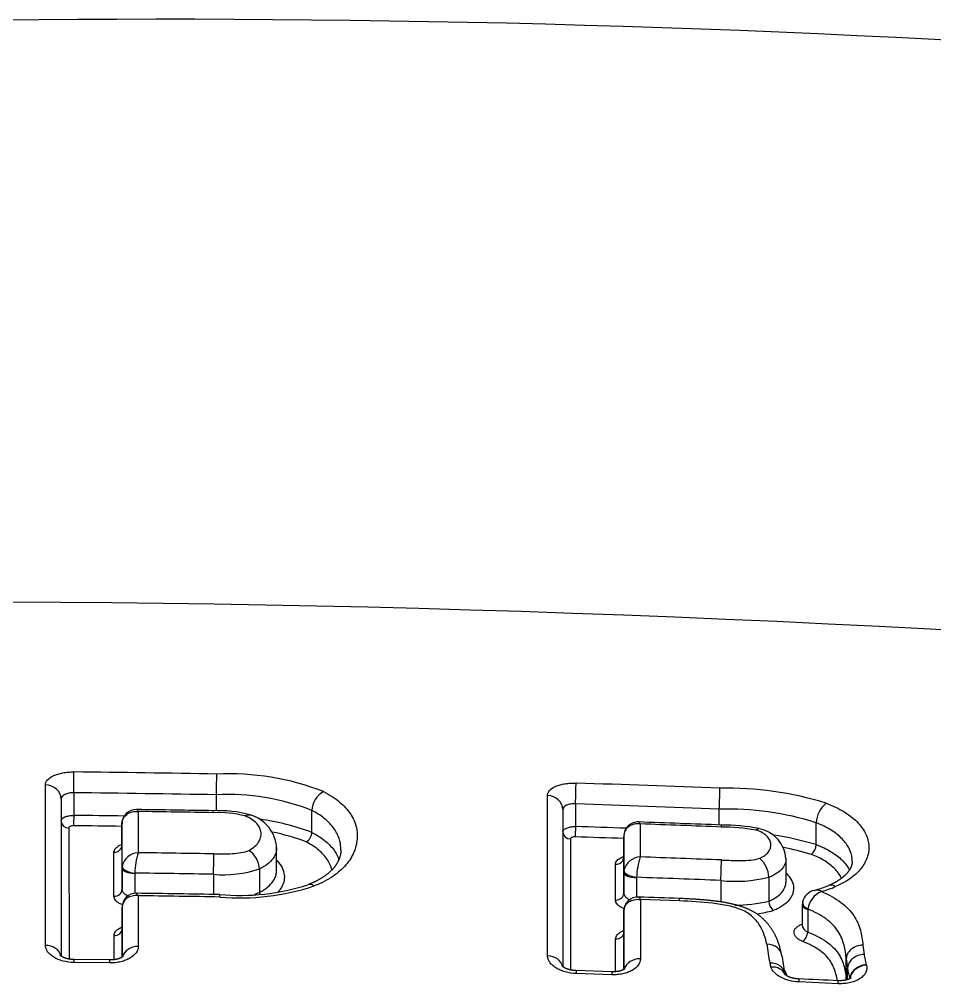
# Model space of a CAD drawing. Header units: millimetres. Extents: x 169 to 4368, y -1049 to 1924.
# Drawn here: x 459.194 to 459.77, y 1187.353 to 1187.96 of the extents above; entities that cross this region are included whole.
import ezdxf

# ---------------------------------------------------------------- set-up
doc = ezdxf.new("R2010")
doc.units = ezdxf.units.MM

msp = doc.modelspace()

# ---------------------------------------------------------------- linework, layer by layer
for p, q in [((459.21026, 1187.37667), (459.21016, 1187.47764)), ((459.22804, 1187.47276), (459.22804, 1187.45852)), ((459.22004, 1187.46881), (459.22015, 1187.36984)), ((459.31791, 1187.4614), (459.31791, 1187.47147)), ((459.52648, 1187.37012), (459.52638, 1187.47104)), ((459.26859, 1187.46094), (459.26862, 1187.43501)), ((459.37804, 1187.46165), (459.37804, 1187.46166)), ((459.37804, 1187.44776), (459.37804, 1187.46165)), ((459.53603, 1187.46221), (459.53613, 1187.3632)), ((459.54402, 1187.46575), (459.54402, 1187.45151)), ((459.63455, 1187.45247), (459.63455, 1187.46245)), ((459.22498, 1187.45062), (459.22507, 1187.36804)), ((459.25846, 1187.42537), (459.25843, 1187.45314)), ((459.25843, 1187.45314), (459.25843, 1187.45305)), ((459.25843, 1187.45305), (459.25843, 1187.43972)), ((459.58485, 1187.4531), (459.58487, 1187.43233)), ((459.69559, 1187.45389), (459.69559, 1187.4539)), ((459.69559, 1187.44011), (459.69559, 1187.45389)), ((459.37804, 1187.44775), (459.37804, 1187.44776)), ((459.54084, 1187.44368), (459.54093, 1187.36122)), ((459.57445, 1187.4453), (459.57445, 1187.44525)), ((459.57447, 1187.42267), (459.57445, 1187.4453)), ((459.57445, 1187.44525), (459.57445, 1187.4322)), ((459.25843, 1187.43972), (459.25846, 1187.41191)), ((459.35582, 1187.42411), (459.35582, 1187.43805)), ((459.69559, 1187.44011), (459.69559, 1187.4401)), ((459.25339, 1187.4076), (459.25336, 1187.43534)), ((459.57445, 1187.4322), (459.57447, 1187.40954)), ((459.67662, 1187.41688), (459.67662, 1187.43116)), ((459.25846, 1187.41191), (459.25846, 1187.42537)), ((459.34503, 1187.42479), (459.34503, 1187.42477)), ((459.34503, 1187.42477), (459.34503, 1187.41)), ((459.56928, 1187.40522), (459.56926, 1187.42782)), ((459.26648, 1187.42219), (459.26647, 1187.42199)), ((459.26647, 1187.42199), (459.26647, 1187.40943)), ((459.31607, 1187.42142), (459.31607, 1187.40873)), ((459.57447, 1187.40954), (459.57447, 1187.42267)), ((459.58249, 1187.41952), (459.58248, 1187.41929)), ((459.58248, 1187.41929), (459.58248, 1187.40706)), ((459.66573, 1187.41957), (459.66573, 1187.41957)), ((459.66573, 1187.41957), (459.66573, 1187.40458)), ((459.63555, 1187.41754), (459.63555, 1187.40404)), ((459.26864, 1187.40792), (459.26868, 1187.37597)), ((459.34503, 1187.40999), (459.34503, 1187.41)), ((459.58489, 1187.40556), (459.58493, 1187.36816)), ((459.60954, 1187.40466), (459.58489, 1187.40556)), ((459.25849, 1187.40053), (459.25849, 1187.40034)), ((459.25852, 1187.36924), (459.25849, 1187.40053)), ((459.25849, 1187.40034), (459.25849, 1187.38704)), ((459.66573, 1187.40457), (459.66573, 1187.40458)), ((459.68689, 1187.40208), (459.68689, 1187.38916)), ((459.69038, 1187.39961), (459.69035, 1187.39929)), ((459.57454, 1187.36152), (459.5745, 1187.39813)), ((459.5745, 1187.39813), (459.5745, 1187.39799)), ((459.5745, 1187.39799), (459.5745, 1187.38496)), ((459.69035, 1187.39929), (459.69035, 1187.38504)), ((459.25343, 1187.36763), (459.25342, 1187.38281)), ((459.25849, 1187.38704), (459.25851, 1187.36923)), ((459.5745, 1187.38496), (459.57452, 1187.36151)), ((459.56933, 1187.3601), (459.56931, 1187.38071)), ((459.25066, 1187.36747), (459.22827, 1187.36774)), ((459.25067, 1187.36561), (459.22829, 1187.36588)), ((459.71457, 1187.35488), (459.71457, 1187.3681)), ((459.72717, 1187.36446), (459.72723, 1187.36426)), ((459.56689, 1187.36003), (459.54447, 1187.36079)), ((459.56692, 1187.35816), (459.5445, 1187.35892)), ((459.71543, 1187.35513), (459.71543, 1187.36226)), ((459.70952, 1187.35255), (459.68482, 1187.35363))]:
    msp.add_line(p, q)
for centre, radius, start, end in [((459.28387, 1178.72694), 9.23285, 71.919951, 91.398326), ((459.13245, 1175.8684), 11.72448, 80.27926, 90.361369), ((459.06283, 1172.8687), 14.61809, 88.999437, 89.351969), ((459.32562, 1187.32072), 0.16402, 68.61959, 92.6289), ((459.07472, 1173.30703), 14.17959, 87.735516, 88.10185), ((459.06284, 1172.87971), 14.59399, 88.998563, 89.35141), ((459.39226, 1187.46097), 0.01423, 118.7381, 177.22071), ((459.63979, 1187.26628), 0.20933, 72.74036, 91.31422), ((459.32514, 1187.32659), 0.14506, 68.61405, 92.86031), ((459.26739, 1187.45324), 0.00895, 88.58562, 180.26009), ((459.06855, 1173.09978), 14.36379, 89.013289, 89.205933), ((459.06293, 1172.74118), 14.7212, 89.015302, 89.199527), ((459.31937, 1187.38844), 0.07308, 74.31565, 92.72091), ((459.31908, 1187.3925), 0.06778, 75.60359, 92.67712), ((459.07477, 1173.31977), 14.15376, 87.733367, 88.100084), ((459.63937, 1187.27492), 0.1876, 72.56185, 91.47304), ((459.71228, 1187.4531), 0.0167, 128.43175, 177.23783), ((459.06282, 1172.84383), 14.61562, 89.227445, 89.3523), ((459.33296, 1187.43675), 0.02289, 3.26234, 74.24422), ((459.32514, 1187.30759), 0.14981, 69.32256, 82.26179), ((459.58342, 1187.44541), 0.00897, 87.2912, 180.23438), ((459.10392, 1173.94469), 13.5182, 87.744601, 87.965443), ((459.0628, 1172.84737), 14.60555, 89.232546, 89.352016), ((459.32489, 1187.31048), 0.14039, 69.36887, 78.48097), ((459.07463, 1173.27901), 14.18028, 87.973849, 88.103078), ((459.07547, 1173.18596), 14.27624, 87.749982, 87.955246), ((459.63728, 1187.34115), 0.11128, 78.40349, 90.705), ((459.63638, 1187.33488), 0.1163, 79.50526, 90.20788), ((459.65603, 1187.42985), 0.02062, 3.65234, 79.87114), ((459.37085, 1187.44816), 0.00721, 299.1727, 356.74216), ((459.07454, 1173.28185), 14.1709, 87.978368, 88.102193), ((459.6393, 1187.25041), 0.19787, 73.47104, 81.50002), ((459.33034, 1187.4241), 0.01471, 2.6959, 57.2261), ((459.63915, 1187.25529), 0.18646, 73.39225, 78.9447), ((459.68712, 1187.44059), 0.00849, 308.88653, 356.73389), ((459.26919, 1187.42414), 0.01088, 92.99736, 168.40876), ((459.31288, 1187.42104), 0.04642, 162.48317, 178.58135), ((459.06289, 1172.64509), 14.79135, 89.018485, 89.203055), ((459.58523, 1187.4214), 0.01094, 91.89538, 167.40792), ((459.63139, 1187.41709), 0.04896, 161.8638, 177.15032), ((459.07483, 1173.08181), 14.35958, 87.760417, 87.964487), ((459.64993, 1187.41929), 0.01581, 1.04094, 50.77297), ((459.26608, 1187.42537), 0.00761, 172.74506, 179.9921), ((459.32246, 1187.49268), 0.07155, 264.88226, 288.39278), ((459.58214, 1187.42267), 0.00766, 171.63951, 179.98964), ((459.06289, 1172.64876), 14.77483, 89.018124, 89.210472), ((459.07487, 1173.08855), 14.33996, 87.75922, 87.971344), ((459.64506, 1187.50147), 0.08447, 263.5311, 284.16148), ((459.3326, 1187.54846), 0.14036, 264.86972, 287.81855), ((459.33281, 1187.556), 0.14943, 265.10879, 288.22111), ((459.67655, 1187.48039), 0.07136, 284.54213, 292.19971), ((459.67736, 1187.4877), 0.08009, 285.67934, 292.39559), ((459.26734, 1187.40063), 0.00885, 88.56482, 180.26189), ((459.07299, 1173.25252), 14.15829, 89.00016, 89.212595), ((459.06291, 1172.60575), 14.8036, 89.004648, 89.203698), ((459.32247, 1187.47353), 0.06743, 286.79137, 289.55069), ((459.35246, 1187.4104), 0.00744, 183.19689, 191.21164), ((459.58338, 1187.39823), 0.00888, 87.32271, 180.43164), ((459.16563, 1175.50612), 11.90833, 87.863894, 87.987647), ((459.69652, 1187.40185), 0.00968, 102.18368, 167.74163), ((459.7041, 1187.39772), 0.01385, 111.59221, 172.16383), ((459.64547, 1187.48331), 0.0813, 269.18268, 284.42847), ((459.67362, 1187.40473), 0.00789, 181.12768, 230.79347), ((459.69628, 1187.4021), 0.0094, 168.9362, 180.14641), ((459.64568, 1187.48444), 0.08884, 278.21443, 284.97165), ((460.86595, 1187.56706), 1.21638, 188.97166, 189.538), ((460.04434, 1187.4198), 0.32219, 187.67605, 188.73111), ((460.80404, 1187.55009), 1.14432, 189.0225, 189.58795), ((459.76534, 1187.3754), 0.03971, 186.52693, 196.00217), ((459.72936, 1187.38269), 0.06527, 195.26524, 197.54738), ((460.0807, 1187.41873), 0.36961, 187.87331, 188.78891), ((459.73058, 1187.37521), 0.05708, 195.57741, 197.22171), ((459.75483, 1187.36687), 0.03967, 186.67638, 196.41965), ((459.1828, 1175.53764), 11.82852, 87.448032, 87.567772)]:
    msp.add_arc(centre, radius, start, end)
for centre, major_axis, ratio, start_param, end_param in [((459.22803, 1187.47699), (-0.00011, -0.01), 0.005881, 1.134501, 2.662121), ((459.3179, 1187.47569), (-0.00017, -0.01), 0.008753, 1.134546, 2.66241), ((459.54402, 1187.46997), (-0.00033, -0.00999), 0.016063, 1.13474, 2.66373), ((459.21004, 1187.46881), (-0.01, -0.00001), 0.883626, 3.140536, 4.69999), ((459.63455, 1187.46668), (0.0004, 0.00999), 0.019044, 4.276445, 5.806109), ((459.52603, 1187.4622), (-0.01, -0.00001), 0.884166, 3.140534, 4.67603), ((459.31572, 1187.45144), (-0.00017, -0.01), 0.008621, 2.639021, 3.141582), ((459.22504, 1187.45503), (0.005, 0.00001), 0.88348, 3.20419, 4.698852), ((459.22804, 1187.45641), (-0.00006, -0.005), 0.005874, 4.276093, 5.797003), ((459.54402, 1187.4494), (-0.00017, -0.005), 0.016038, 4.276332, 5.798526), ((459.63552, 1187.44242), (-0.00039, -0.00999), 0.018921, 2.640681, 3.141767), ((459.54103, 1187.4481), (0.005, 0.00001), 0.884052, 3.196722, 4.674838), ((459.25343, 1187.43972), (0.005, 0.00001), 0.876482, 4.69682, 6.282158), ((459.31607, 1187.42565), (-0.00017, -0.01), 0.008593, 1.134543, 2.610999), ((459.56945, 1187.4322), (0.005, 0.00001), 0.877002, 4.672889, 6.282156), ((459.63554, 1187.42177), (-0.00039, -0.00999), 0.018832, 1.134844, 2.617974), ((459.26646, 1187.42537), (0.008, 0), 0.422618, 3.142138, 4.712935), ((459.26647, 1187.42557), (0.00794, -0.00097), 0.420013, 3.203765, 4.764046), ((459.58249, 1187.4229), (0.00792, -0.00112), 0.419142, 3.212536, 4.772004), ((459.58247, 1187.42267), (0.008, 0), 0.422618, 3.142138, 4.712935), ((459.25346, 1187.41191), (0.005, 0.00001), 0.861404, 4.696982, 6.282212), ((459.56947, 1187.40954), (-0.005, -0.00001), 0.864696, 1.531612, 3.140608), ((459.60913, 1187.39618), (-0.00037, -0.00999), 0.017921, 2.585634, 3.141647), ((459.69491, 1187.40239), (0.00786, -0.00151), 0.515511, 3.141384, 4.199187), ((459.69489, 1187.40208), (0.008, 0), 0.422618, 3.141577, 4.109974), ((459.25349, 1187.38704), (0.005, 0.00001), 0.845548, 4.697092, 6.282259), ((459.5695, 1187.38496), (-0.005, -0.00001), 0.849218, 1.531873, 3.140656), ((459.68752, 1187.3833), (0.00188, 0.00463), 0.466518, 3.7759, 5.277976), ((459.21015, 1187.36845), (-0.01, -0.00001), 0.822203, 3.325631, 4.700407), ((459.26852, 1187.36775), (0.01, 0.00001), 0.82216, 1.554511, 2.941827), ((459.52613, 1187.3619), (-0.01, -0.00001), 0.821812, 3.313221, 4.677019), ((459.22816, 1187.35774), (-0.00011, -0.01), 0.005839, 2.521212, 3.141802), ((459.25053, 1187.35747), (-0.00013, -0.01), 0.006547, 2.521189, 3.141735), ((459.58454, 1187.35995), (-0.01, -0.00001), 0.821706, 4.67264, 6.07139), ((459.66667, 1187.35482), (-0.0095, -0.00311), 0.800724, 3.199222, 4.409988), ((459.72673, 1187.35604), (0.00955, 0.00297), 0.805073, 1.275003, 2.808978)]:
    msp.add_ellipse(centre, major_axis=major_axis, ratio=ratio, start_param=start_param, end_param=end_param)
for points, knots in [([(459.21016, 1187.47764), (459.21016, 1187.47876), (459.21063, 1187.47986), (459.21242, 1187.48186), (459.21376, 1187.48279), (459.21625, 1187.48392), (459.21717, 1187.48427), (459.21913, 1187.48485), (459.22017, 1187.4851), (459.22235, 1187.4855), (459.22349, 1187.48564), (459.2258, 1187.48583), (459.22697, 1187.48587), (459.22816, 1187.48586)], [0, 0, 0, 0, 0.25, 0.25, 0.5, 0.5, 0.625, 0.625, 0.75, 0.75, 0.875, 0.875, 1, 1, 1, 1]), ([(459.52638, 1187.47104), (459.52638, 1187.47215), (459.52685, 1187.47324), (459.52864, 1187.4752), (459.52998, 1187.4761), (459.53247, 1187.47717), (459.5334, 1187.4775), (459.53536, 1187.47804), (459.53639, 1187.47826), (459.53857, 1187.47861), (459.53972, 1187.47873), (459.54202, 1187.47887), (459.54319, 1187.47888), (459.54438, 1187.47885)], [0, 0, 0, 0, 0.25, 0.25, 0.5, 0.5, 0.625, 0.625, 0.75, 0.75, 0.875, 0.875, 1, 1, 1, 1]), ([(459.22804, 1187.47276), (459.22698, 1187.47279), (459.22594, 1187.47271), (459.224, 1187.47234), (459.22312, 1187.47206), (459.2209, 1187.47097), (459.22004, 1187.46992), (459.22004, 1187.46881)], [0, 0, 0, 0, 0.25, 0.25, 0.5, 0.5, 1, 1, 1, 1]), ([(459.38541, 1187.47345), (459.38931, 1187.47147), (459.39269, 1187.46927), (459.39828, 1187.46461), (459.40052, 1187.46214), (459.40397, 1187.45694), (459.40513, 1187.4543), (459.4065, 1187.44893), (459.40671, 1187.4462), (459.40624, 1187.44069), (459.40557, 1187.43795), (459.40382, 1187.43387), (459.40311, 1187.43251), (459.40145, 1187.42987), (459.40049, 1187.42857), (459.39831, 1187.42603), (459.39708, 1187.42478), (459.39434, 1187.42236), (459.3928, 1187.42118), (459.3878, 1187.4178), (459.38395, 1187.41579), (459.37953, 1187.41406)], [0, 0, 0, 0, 0.125, 0.125, 0.25, 0.25, 0.375, 0.375, 0.5, 0.5, 0.625, 0.625, 0.6875, 0.6875, 0.75, 0.75, 0.8125, 0.8125, 0.875, 0.875, 1, 1, 1, 1]), ([(459.25843, 1187.45314), (459.25843, 1187.45551), (459.25956, 1187.4577), (459.26242, 1187.45987), (459.26352, 1187.46039), (459.26598, 1187.461), (459.26728, 1187.46108), (459.26859, 1187.46094)], [0, 0, 0, 0, 0.5, 0.5, 0.75, 0.75, 1, 1, 1, 1]), ([(459.26859, 1187.46094), (459.26833, 1187.46157), (459.26806, 1187.46198), (459.26774, 1187.46217), (459.26767, 1187.46219), (459.26761, 1187.46219)], [0, 0, 0, 0, 0.782679, 0.782679, 1, 1, 1, 1]), ([(459.39631, 1187.43688), (459.39631, 1187.43869), (459.3961, 1187.44048), (459.39507, 1187.44463), (459.39408, 1187.44697), (459.39112, 1187.45157), (459.38919, 1187.45378), (459.38437, 1187.45793), (459.38143, 1187.45989), (459.37804, 1187.46165)], [0, 0, 0, 0, 0.199333, 0.199333, 0.466222, 0.466222, 0.733111, 0.733111, 1, 1, 1, 1]), ([(459.54402, 1187.46575), (459.54297, 1187.46583), (459.54193, 1187.4658), (459.53999, 1187.46553), (459.5391, 1187.46529), (459.53689, 1187.46432), (459.53603, 1187.46331), (459.53603, 1187.46221)], [0, 0, 0, 0, 0.25, 0.25, 0.5, 0.5, 1, 1, 1, 1]), ([(459.7019, 1187.46618), (459.70397, 1187.4654), (459.70594, 1187.46457), (459.70966, 1187.46279), (459.71141, 1187.46185), (459.71626, 1187.45891), (459.71898, 1187.45681), (459.72235, 1187.45344), (459.72336, 1187.45228), (459.72511, 1187.44994), (459.72659, 1187.44757), (459.72759, 1187.44515), (459.72834, 1187.4427), (459.72859, 1187.44146), (459.72898, 1187.43773), (459.72875, 1187.43528), (459.72765, 1187.43162), (459.72716, 1187.4304), (459.72593, 1187.42801), (459.72519, 1187.42684), (459.7226, 1187.42342), (459.7204, 1187.42124), (459.71625, 1187.41817), (459.71474, 1187.41719), (459.71149, 1187.41534), (459.70974, 1187.41447), (459.70787, 1187.41366)], [0, 0, 0, 0, 0.0625, 0.0625, 0.125, 0.125, 0.25, 0.25, 0.3125, 0.3125, 0.375, 0.4375, 0.4375, 0.5, 0.5, 0.625, 0.625, 0.6875, 0.6875, 0.75, 0.75, 0.875, 0.875, 0.9375, 0.9375, 1, 1, 1, 1]), ([(459.22006, 1187.45525), (459.22018, 1187.4561), (459.22102, 1187.45692), (459.22312, 1187.45783), (459.22401, 1187.45809), (459.22595, 1187.45844), (459.22698, 1187.45852), (459.22804, 1187.45852)], [0, 0, 0, 0, 0.4800144, 0.4800144, 0.7400072, 0.7400072, 1, 1, 1, 1]), ([(459.33594, 1187.45815), (459.33671, 1187.45866), (459.3375, 1187.45894), (459.33853, 1187.45895), (459.33883, 1187.4589), (459.33912, 1187.4588)], [0, 0, 0, 0, 0.687918, 0.687918, 1, 1, 1, 1]), ([(459.3383, 1187.43647), (459.33973, 1187.43718), (459.34096, 1187.43799), (459.343, 1187.43973), (459.3438, 1187.44064), (459.34504, 1187.44254), (459.34549, 1187.44353), (459.34601, 1187.44552), (459.34609, 1187.44651), (459.34591, 1187.44852), (459.34564, 1187.44953), (459.34476, 1187.45147), (459.34414, 1187.45242), (459.3425, 1187.45427), (459.34147, 1187.45516), (459.33903, 1187.45677), (459.33758, 1187.45752), (459.33594, 1187.45815)], [0, 0, 0, 0, 0.125, 0.125, 0.25, 0.25, 0.375, 0.375, 0.5, 0.5, 0.625, 0.625, 0.75, 0.75, 0.875, 0.875, 1, 1, 1, 1]), ([(459.58485, 1187.4531), (459.58458, 1187.45375), (459.58431, 1187.45416), (459.58398, 1187.45434), (459.58391, 1187.45437), (459.58384, 1187.45437)], [0, 0, 0, 0, 0.7951152, 0.7951152, 1, 1, 1, 1]), ([(459.22798, 1187.45199), (459.22719, 1187.45199), (459.22641, 1187.45185), (459.22531, 1187.45135), (459.22498, 1187.45099), (459.22498, 1187.45062)], [0, 0, 0, 0, 0.5, 0.5, 1, 1, 1, 1]), ([(459.53604, 1187.44831), (459.53616, 1187.44916), (459.53701, 1187.44997), (459.53911, 1187.45087), (459.53999, 1187.45112), (459.54193, 1187.45145), (459.54297, 1187.45153), (459.54402, 1187.45151)], [0, 0, 0, 0, 0.479795, 0.479795, 0.739898, 0.739898, 1, 1, 1, 1]), ([(459.58485, 1187.4531), (459.58352, 1187.45327), (459.5822, 1187.45322), (459.57969, 1187.45263), (459.57856, 1187.45212), (459.57659, 1187.45067), (459.57581, 1187.44976), (459.57473, 1187.44767), (459.57445, 1187.44651), (459.57445, 1187.4453)], [0, 0, 0, 0, 0.25, 0.25, 0.5, 0.5, 0.75, 0.75, 1, 1, 1, 1]), ([(459.65756, 1187.44924), (459.65812, 1187.4498), (459.65868, 1187.45013), (459.65934, 1187.4502), (459.6595, 1187.45019), (459.65965, 1187.45015)], [0, 0, 0, 0, 0.749817, 0.749817, 1, 1, 1, 1]), ([(459.65992, 1187.43153), (459.66126, 1187.43203), (459.66239, 1187.43264), (459.66428, 1187.43402), (459.66502, 1187.43475), (459.66616, 1187.43631), (459.66656, 1187.43713), (459.66704, 1187.43878), (459.66712, 1187.43962), (459.66697, 1187.44131), (459.66674, 1187.44217), (459.66594, 1187.44383), (459.66536, 1187.44465), (459.66384, 1187.44621), (459.6629, 1187.44693), (459.66052, 1187.44826), (459.65914, 1187.44881), (459.65756, 1187.44924)], [0, 0, 0, 0, 0.125, 0.125, 0.25, 0.25, 0.375, 0.375, 0.5, 0.5, 0.625, 0.625, 0.75, 0.75, 0.875, 0.875, 1, 1, 1, 1]), ([(459.71832, 1187.42956), (459.71832, 1187.43013), (459.71829, 1187.4307), (459.71801, 1187.43341), (459.71738, 1187.43555), (459.71582, 1187.43867), (459.7152, 1187.43969), (459.71373, 1187.44172), (459.71289, 1187.44274), (459.71005, 1187.44567), (459.70776, 1187.44751), (459.70367, 1187.45009), (459.70218, 1187.45092), (459.69903, 1187.45248), (459.69736, 1187.45322), (459.69559, 1187.4539)], [0, 0, 0, 0, 0.062136, 0.062136, 0.296602, 0.296602, 0.413835, 0.413835, 0.531068, 0.531068, 0.765534, 0.765534, 0.882767, 0.882767, 1, 1, 1, 1]), ([(459.37804, 1187.44776), (459.38142, 1187.44605), (459.38434, 1187.44416), (459.38921, 1187.44008), (459.39111, 1187.43795), (459.39364, 1187.43412), (459.39446, 1187.43247), (459.39507, 1187.43078)], [0, 0, 0, 0, 0.367157, 0.367157, 0.734314, 0.734314, 1, 1, 1, 1]), ([(459.54384, 1187.44498), (459.54305, 1187.44501), (459.54228, 1187.44488), (459.54117, 1187.4444), (459.54084, 1187.44405), (459.54084, 1187.44368)], [0, 0, 0, 0, 0.5, 0.5, 1, 1, 1, 1]), ([(459.25336, 1187.43534), (459.25336, 1187.43616), (459.2537, 1187.43698), (459.255, 1187.43846), (459.25597, 1187.43914), (459.25756, 1187.43988), (459.25798, 1187.44005), (459.25843, 1187.44021)], [0, 0, 0, 0, 0.429313, 0.429313, 0.858626, 0.858626, 1, 1, 1, 1]), ([(459.31626, 1187.43427), (459.32012, 1187.4342), (459.324, 1187.43419), (459.32968, 1187.43456), (459.33155, 1187.43475), (459.33518, 1187.43539), (459.33686, 1187.43583), (459.3383, 1187.43647)], [0, 0, 0, 0, 0.5, 0.5, 0.75, 0.75, 1, 1, 1, 1]), ([(459.35582, 1187.43805), (459.35582, 1187.4371), (459.35569, 1187.43616), (459.35506, 1187.43391), (459.35444, 1187.43262), (459.35268, 1187.43015), (459.35154, 1187.42897), (459.34869, 1187.42673), (459.34699, 1187.42569), (459.34503, 1187.42477)], [0, 0, 0, 0, 0.1938139, 0.1938139, 0.4625426, 0.4625426, 0.7312713, 0.7312713, 1, 1, 1, 1]), ([(459.39059, 1187.42415), (459.39059, 1187.42416), (459.39059, 1187.42416), (459.39004, 1187.42636), (459.38911, 1187.42853), (459.38642, 1187.43268), (459.38467, 1187.43467), (459.38018, 1187.43849), (459.37749, 1187.44027), (459.37436, 1187.44187)], [0, 0, 0, 0, 0.000527, 0.000527, 0.333685, 0.333685, 0.666842, 0.666842, 1, 1, 1, 1]), ([(459.39631, 1187.43688), (459.39631, 1187.43676), (459.39631, 1187.43651), (459.39629, 1187.43605), (459.39625, 1187.43554), (459.3962, 1187.43502), (459.39612, 1187.4345), (459.39603, 1187.43398), (459.39593, 1187.43347), (459.3958, 1187.43296), (459.39566, 1187.43246), (459.39551, 1187.43196), (459.39534, 1187.43149), (459.39517, 1187.43103), (459.39498, 1187.43057), (459.39477, 1187.43011), (459.39455, 1187.42964), (459.39431, 1187.42918), (459.39405, 1187.42871), (459.39378, 1187.42826), (459.39352, 1187.42783), (459.39326, 1187.42743), (459.39299, 1187.42704), (459.39269, 1187.42662), (459.39236, 1187.42619), (459.39202, 1187.42577), (459.39167, 1187.42535), (459.39131, 1187.42493), (459.39094, 1187.42453), (459.39056, 1187.42412), (459.39016, 1187.42372), (459.38975, 1187.42332), (459.38932, 1187.42293), (459.38889, 1187.42254), (459.38844, 1187.42215), (459.388, 1187.42178), (459.38755, 1187.42143), (459.38709, 1187.42107), (459.3866, 1187.42071), (459.38612, 1187.42036), (459.38565, 1187.42003), (459.38518, 1187.41972), (459.38469, 1187.4194), (459.38416, 1187.41906), (459.3836, 1187.41872), (459.38303, 1187.41838), (459.38245, 1187.41805), (459.38185, 1187.41772), (459.38125, 1187.4174), (459.38063, 1187.41708), (459.38, 1187.41677), (459.37936, 1187.41646), (459.37871, 1187.41616), (459.37804, 1187.41586), (459.37736, 1187.41556), (459.37668, 1187.41528), (459.37608, 1187.41504), (459.37574, 1187.41491), (459.37561, 1187.41485)], [0, 0, 0, 0, 0.015518, 0.040278, 0.064898, 0.089349, 0.113747, 0.138557, 0.163017, 0.18704, 0.210568, 0.233576, 0.256057, 0.27623, 0.297553, 0.318745, 0.339776, 0.360617, 0.381243, 0.401631, 0.421757, 0.437859, 0.454327, 0.473421, 0.492128, 0.510464, 0.528463, 0.546157, 0.563578, 0.580753, 0.597705, 0.614886, 0.631725, 0.648323, 0.664707, 0.680896, 0.695415, 0.71077, 0.726407, 0.742264, 0.756037, 0.769387, 0.783176, 0.798563, 0.813839, 0.829015, 0.844104, 0.859116, 0.874064, 0.888958, 0.903808, 0.918624, 0.933412, 0.948257, 0.963035, 0.977792, 0.992536, 1, 1, 1, 1]), ([(459.69559, 1187.4401), (459.69736, 1187.43945), (459.69903, 1187.43876), (459.70218, 1187.43727), (459.70367, 1187.43647), (459.70779, 1187.43398), (459.71006, 1187.43221), (459.71381, 1187.42846), (459.7153, 1187.42645), (459.7164, 1187.4243), (459.71647, 1187.42418), (459.71653, 1187.42405)], [0, 0, 0, 0, 0.163293, 0.163293, 0.326586, 0.326586, 0.653172, 0.653172, 0.979758, 0.979758, 1, 1, 1, 1]), ([(459.35582, 1187.43023), (459.35591, 1187.43015), (459.356, 1187.43006), (459.35745, 1187.42858), (459.3585, 1187.42713), (459.36001, 1187.42416), (459.36047, 1187.42261), (459.3608, 1187.41954), (459.36068, 1187.41801), (459.35984, 1187.41494), (459.35913, 1187.41343), (459.35766, 1187.41132), (459.35715, 1187.41068), (459.35657, 1187.41004)], [0, 0, 0, 0, 0.013796, 0.013796, 0.235485, 0.235485, 0.457174, 0.457174, 0.678862, 0.678862, 0.900551, 0.900551, 1, 1, 1, 1]), ([(459.56926, 1187.42782), (459.56925, 1187.42864), (459.5696, 1187.42944), (459.57089, 1187.43089), (459.57186, 1187.43155), (459.57349, 1187.43227), (459.57396, 1187.43245), (459.57444, 1187.4326)], [0, 0, 0, 0, 0.424106, 0.424106, 0.848213, 0.848213, 1, 1, 1, 1]), ([(459.57445, 1187.43218), (459.57445, 1187.43213), (459.57444, 1187.43202), (459.57442, 1187.43185), (459.57439, 1187.4317), (459.57435, 1187.43157), (459.57431, 1187.43147), (459.57427, 1187.4314), (459.57424, 1187.43134), (459.57422, 1187.43129), (459.57419, 1187.43125), (459.57417, 1187.43123), (459.57417, 1187.43123), (459.57417, 1187.43123)], [0, 0, 0, 0, 0.097777, 0.224439, 0.333762, 0.436159, 0.532384, 0.601305, 0.668023, 0.756056, 0.83792, 0.923187, 1, 1, 1, 1]), ([(459.63597, 1187.43042), (459.6401, 1187.43026), (459.64422, 1187.43007), (459.65039, 1187.43012), (459.65243, 1187.4302), (459.6564, 1187.43062), (459.65828, 1187.43096), (459.65992, 1187.43153)], [0, 0, 0, 0, 0.5, 0.5, 0.75, 0.75, 1, 1, 1, 1]), ([(459.67662, 1187.43116), (459.67662, 1187.43034), (459.6765, 1187.42952), (459.6759, 1187.42752), (459.67528, 1187.42634), (459.67352, 1187.42413), (459.67237, 1187.42308), (459.66945, 1187.42114), (459.66773, 1187.42029), (459.66573, 1187.41957)], [0, 0, 0, 0, 0.185356, 0.185356, 0.456904, 0.456904, 0.728452, 0.728452, 1, 1, 1, 1]), ([(459.71155, 1187.4189), (459.71147, 1187.41909), (459.71137, 1187.41928), (459.71034, 1187.42133), (459.709, 1187.42318), (459.7056, 1187.42665), (459.70354, 1187.42829), (459.6998, 1187.4306), (459.69845, 1187.43134), (459.69558, 1187.43272), (459.69406, 1187.43337), (459.69245, 1187.43398)], [0, 0, 0, 0, 0.0326297, 0.0326297, 0.3550865, 0.3550865, 0.6775432, 0.6775432, 0.8387716, 0.8387716, 1, 1, 1, 1]), ([(459.34503, 1187.41), (459.347, 1187.41099), (459.34867, 1187.41209), (459.35151, 1187.41447), (459.35267, 1187.41575), (459.35444, 1187.41838), (459.35506, 1187.41974), (459.35569, 1187.42212), (459.35582, 1187.42311), (459.35582, 1187.42411)], [0, 0, 0, 0, 0.2686967, 0.2686967, 0.5373935, 0.5373935, 0.8060902, 0.8060902, 1, 1, 1, 1]), ([(459.71832, 1187.42956), (459.71832, 1187.42956), (459.71832, 1187.42944), (459.71831, 1187.42917), (459.71829, 1187.42879), (459.71824, 1187.4284), (459.71818, 1187.42802), (459.7181, 1187.42765), (459.71801, 1187.42728), (459.7179, 1187.42692), (459.71779, 1187.42658), (459.71767, 1187.42625), (459.71753, 1187.42592), (459.71737, 1187.42557), (459.71721, 1187.42523), (459.71703, 1187.4249), (459.71685, 1187.42457), (459.71664, 1187.42423), (459.71642, 1187.42389), (459.71619, 1187.42356), (459.71596, 1187.42324), (459.71572, 1187.42292), (459.71545, 1187.42258), (459.71515, 1187.42223), (459.71485, 1187.42188), (459.71453, 1187.42154), (459.7142, 1187.4212), (459.71386, 1187.42086), (459.7135, 1187.42053), (459.71313, 1187.42019), (459.71275, 1187.41986), (459.71236, 1187.41953), (459.71196, 1187.41921), (459.71156, 1187.4189), (459.71114, 1187.41859), (459.7107, 1187.41827), (459.71023, 1187.41795), (459.70977, 1187.41764), (459.7093, 1187.41734), (459.70883, 1187.41705), (459.70832, 1187.41674), (459.70779, 1187.41644), (459.70725, 1187.41613), (459.7067, 1187.41583), (459.70613, 1187.41554), (459.70558, 1187.41527), (459.70503, 1187.415), (459.70449, 1187.41475), (459.70395, 1187.41451), (459.70363, 1187.41436), (459.70346, 1187.41429)], [0, 0, 0, 0, 0.000687, 0.030865, 0.061707, 0.092699, 0.123035, 0.15226, 0.180224, 0.20699, 0.23269, 0.255482, 0.279557, 0.303899, 0.328432, 0.349534, 0.371394, 0.394261, 0.416577, 0.438407, 0.457315, 0.476728, 0.498534, 0.519897, 0.540854, 0.561454, 0.581744, 0.601764, 0.621552, 0.641143, 0.660567, 0.679852, 0.699002, 0.71642, 0.73485, 0.753603, 0.772621, 0.791833, 0.808644, 0.82604, 0.844805, 0.863465, 0.882033, 0.900526, 0.918958, 0.937254, 0.952976, 0.969632, 0.986617, 1, 1, 1, 1]), ([(459.67662, 1187.42203), (459.67791, 1187.42086), (459.67892, 1187.41964), (459.68053, 1187.41695), (459.68106, 1187.41548), (459.68149, 1187.41254), (459.68138, 1187.41109), (459.68078, 1187.40895), (459.6805, 1187.40825), (459.67978, 1187.40685), (459.67934, 1187.40615), (459.67776, 1187.40412), (459.67641, 1187.40286), (459.67386, 1187.40111), (459.67291, 1187.40055), (459.67089, 1187.39952), (459.6698, 1187.39905), (459.66863, 1187.39861)], [0, 0, 0, 0, 0.150818, 0.150818, 0.320654, 0.320654, 0.490491, 0.490491, 0.575409, 0.575409, 0.660327, 0.660327, 0.830164, 0.830164, 0.915082, 0.915082, 1, 1, 1, 1]), ([(459.25846, 1187.41191), (459.25846, 1187.41132), (459.25867, 1187.41073), (459.25947, 1187.40961), (459.26005, 1187.40909), (459.26125, 1187.40838), (459.26177, 1187.40813), (459.26234, 1187.40793)], [0, 0, 0, 0, 0.380359, 0.380359, 0.760718, 0.760718, 1, 1, 1, 1]), ([(459.37953, 1187.41406), (459.37866, 1187.41465), (459.37777, 1187.41499), (459.37649, 1187.41508), (459.37603, 1187.41502), (459.37561, 1187.41485)], [0, 0, 0, 0, 0.626942, 0.626942, 1, 1, 1, 1]), ([(459.66573, 1187.40458), (459.66774, 1187.40534), (459.66948, 1187.40626), (459.67237, 1187.40831), (459.67352, 1187.40943), (459.6753, 1187.4118), (459.67591, 1187.41304), (459.6765, 1187.41514), (459.67662, 1187.416), (459.67662, 1187.41688)], [0, 0, 0, 0, 0.271368, 0.271368, 0.542736, 0.542736, 0.814104, 0.814104, 1, 1, 1, 1]), ([(459.70787, 1187.41366), (459.70694, 1187.41423), (459.70598, 1187.41455), (459.70454, 1187.41461), (459.704, 1187.41451), (459.70351, 1187.41431)], [0, 0, 0, 0, 0.6116595, 0.6116595, 1, 1, 1, 1]), ([(459.25864, 1187.4022), (459.25813, 1187.4024), (459.25764, 1187.40262), (459.25659, 1187.40317), (459.25605, 1187.40353), (459.2551, 1187.40426), (459.25471, 1187.40465), (459.25373, 1187.40587), (459.25339, 1187.40673), (459.25339, 1187.4076)], [0, 0, 0, 0, 0.157733, 0.157733, 0.3683, 0.3683, 0.578867, 0.578867, 1, 1, 1, 1]), ([(459.26864, 1187.40792), (459.26734, 1187.40808), (459.26603, 1187.40802), (459.26358, 1187.40746), (459.26248, 1187.40697), (459.25961, 1187.40492), (459.25849, 1187.40282), (459.25849, 1187.40053)], [0, 0, 0, 0, 0.25, 0.25, 0.5, 0.5, 1, 1, 1, 1]), ([(459.26864, 1187.40792), (459.26838, 1187.40862), (459.26812, 1187.4091), (459.26776, 1187.40943), (459.26766, 1187.40948), (459.26756, 1187.40948)], [0, 0, 0, 0, 0.698695, 0.698695, 1, 1, 1, 1]), ([(459.57447, 1187.40954), (459.57447, 1187.40895), (459.57468, 1187.40837), (459.57548, 1187.40724), (459.57607, 1187.40671), (459.57725, 1187.40597), (459.57775, 1187.40572), (459.5783, 1187.4055)], [0, 0, 0, 0, 0.383516, 0.383516, 0.767031, 0.767031, 1, 1, 1, 1]), ([(459.5745, 1187.39813), (459.5745, 1187.3993), (459.57478, 1187.40042), (459.57586, 1187.40243), (459.57664, 1187.40331), (459.57861, 1187.40469), (459.57974, 1187.40517), (459.58225, 1187.4057), (459.58356, 1187.40574), (459.58489, 1187.40556)], [0, 0, 0, 0, 0.25, 0.25, 0.5, 0.5, 0.75, 0.75, 1, 1, 1, 1]), ([(459.58379, 1187.4071), (459.58389, 1187.4071), (459.584, 1187.40705), (459.58436, 1187.40675), (459.58463, 1187.40627), (459.58489, 1187.40556)], [0, 0, 0, 0, 0.284158, 0.284158, 1, 1, 1, 1]), ([(459.67385, 1187.3708), (459.67381, 1187.37099), (459.67373, 1187.37145), (459.67356, 1187.37227), (459.67336, 1187.37319), (459.67314, 1187.37409), (459.67291, 1187.37498), (459.67266, 1187.37585), (459.6724, 1187.37671), (459.67214, 1187.37753), (459.67186, 1187.37833), (459.67158, 1187.37911), (459.67127, 1187.3799), (459.67096, 1187.38067), (459.67063, 1187.38143), (459.67028, 1187.38217), (459.66993, 1187.3829), (459.66956, 1187.38362), (459.66919, 1187.38433), (459.66879, 1187.38503), (459.66839, 1187.38571), (459.66798, 1187.38637), (459.66757, 1187.38701), (459.66715, 1187.38763), (459.66671, 1187.38825), (459.66626, 1187.38886), (459.66581, 1187.38943), (459.66536, 1187.38999), (459.66491, 1187.39054), (459.66442, 1187.39108), (459.66393, 1187.39162), (459.66343, 1187.39215), (459.66292, 1187.39266), (459.6624, 1187.39316), (459.66187, 1187.39364), (459.66134, 1187.39411), (459.6608, 1187.39457), (459.66026, 1187.39501), (459.65971, 1187.39544), (459.65915, 1187.39585), (459.65858, 1187.39626), (459.65799, 1187.39666), (459.6574, 1187.39704), (459.65686, 1187.39738), (459.65637, 1187.39767), (459.65587, 1187.39795), (459.65531, 1187.39826), (459.65467, 1187.3986), (459.65402, 1187.39893), (459.65335, 1187.39924), (459.65268, 1187.39954), (459.65199, 1187.39984), (459.6513, 1187.40012), (459.6506, 1187.40039), (459.64987, 1187.40066), (459.64911, 1187.40092), (459.64832, 1187.40118), (459.64752, 1187.40143), (459.64669, 1187.40168), (459.64585, 1187.40191), (459.64499, 1187.40214), (459.6441, 1187.40237), (459.6432, 1187.40259), (459.64227, 1187.4028), (459.64132, 1187.403), (459.64035, 1187.4032), (459.63935, 1187.40339), (459.63832, 1187.40358), (459.63726, 1187.40377), (459.63617, 1187.40394), (459.63506, 1187.40411), (459.63392, 1187.40428), (459.63276, 1187.40444), (459.63156, 1187.40459), (459.63033, 1187.40473), (459.62906, 1187.40488), (459.62776, 1187.40501), (459.6264, 1187.40514), (459.625, 1187.40527), (459.62355, 1187.40539), (459.62206, 1187.4055), (459.62053, 1187.40561), (459.61894, 1187.40572), (459.61729, 1187.40581), (459.61556, 1187.40591), (459.61375, 1187.40599), (459.61184, 1187.40608), (459.61036, 1187.40614), (459.60961, 1187.40617), (459.6095, 1187.40617)], [0, 0, 0, 0, 0.009097, 0.024781, 0.040143, 0.055212, 0.070015, 0.084576, 0.098917, 0.113054, 0.125629, 0.138981, 0.152087, 0.164956, 0.177608, 0.19006, 0.202328, 0.214426, 0.226367, 0.238165, 0.24983, 0.261114, 0.272027, 0.282817, 0.293502, 0.304092, 0.3146, 0.32394, 0.333841, 0.343845, 0.353696, 0.363398, 0.372958, 0.382382, 0.391675, 0.40082, 0.409913, 0.418741, 0.427504, 0.43621, 0.444866, 0.453479, 0.462057, 0.470605, 0.476671, 0.482456, 0.490974, 0.4995, 0.508042, 0.516595, 0.525152, 0.533708, 0.542259, 0.55078, 0.559431, 0.56863, 0.577951, 0.587404, 0.59699, 0.606713, 0.616577, 0.626573, 0.636879, 0.647242, 0.657798, 0.668572, 0.679595, 0.690907, 0.702562, 0.714425, 0.726512, 0.738844, 0.751446, 0.764346, 0.777574, 0.791169, 0.805178, 0.819658, 0.834716, 0.850175, 0.866053, 0.882407, 0.899309, 0.916849, 0.935145, 0.954351, 0.974755, 0.996666, 1, 1, 1, 1]), ([(459.699, 1187.4106), (459.69804, 1187.41108), (459.69709, 1187.41137), (459.69558, 1187.4115), (459.69501, 1187.41145), (459.69447, 1187.41131)], [0, 0, 0, 0, 0.59962, 0.59962, 1, 1, 1, 1]), ([(459.699, 1187.4106), (459.70359, 1187.40858), (459.70766, 1187.4063), (459.71287, 1187.40243), (459.71442, 1187.40109), (459.71712, 1187.39831), (459.71828, 1187.39687), (459.72027, 1187.39392), (459.7211, 1187.39239), (459.72246, 1187.38933), (459.72409, 1187.38469), (459.72477, 1187.37996), (459.72504, 1187.37676)], [0, 0, 0, 0, 0.25, 0.25, 0.375, 0.375, 0.5, 0.5, 0.625, 0.625, 0.75, 1, 1, 1, 1]), ([(459.57464, 1187.39972), (459.57409, 1187.39994), (459.57357, 1187.40018), (459.57249, 1187.40077), (459.57194, 1187.40113), (459.571, 1187.40187), (459.5706, 1187.40227), (459.56962, 1187.40349), (459.56928, 1187.40435), (459.56928, 1187.40522)], [0, 0, 0, 0, 0.166503, 0.166503, 0.374877, 0.374877, 0.583251, 0.583251, 1, 1, 1, 1]), ([(459.66445, 1187.37737), (459.6641, 1187.37931), (459.66361, 1187.38124), (459.66229, 1187.38505), (459.66146, 1187.38693), (459.6593, 1187.39058), (459.65797, 1187.39237), (459.65536, 1187.39492), (459.65439, 1187.39573), (459.6522, 1187.39726), (459.65096, 1187.39798), (459.64689, 1187.39987), (459.6437, 1187.4008), (459.63714, 1187.40226), (459.63372, 1187.40278), (459.62342, 1187.40402), (459.61649, 1187.4044), (459.60954, 1187.40466)], [0, 0, 0, 0, 0.125, 0.125, 0.25, 0.25, 0.375, 0.375, 0.4375, 0.4375, 0.5, 0.5, 0.625, 0.625, 0.75, 0.75, 1, 1, 1, 1]), ([(459.71457, 1187.3681), (459.71432, 1187.37102), (459.71393, 1187.37394), (459.71278, 1187.37828), (459.7123, 1187.37972), (459.71108, 1187.3826), (459.71034, 1187.38404), (459.70852, 1187.38684), (459.70746, 1187.3882), (459.70493, 1187.39084), (459.70345, 1187.39212), (459.69854, 1187.39571), (459.6947, 1187.39779), (459.69038, 1187.39961)], [0, 0, 0, 0, 0.25, 0.25, 0.375, 0.375, 0.5, 0.5, 0.625, 0.625, 0.75, 0.75, 1, 1, 1, 1]), ([(459.25342, 1187.38281), (459.25341, 1187.38373), (459.25376, 1187.38463), (459.25505, 1187.38628), (459.25601, 1187.38704), (459.25761, 1187.38787), (459.25804, 1187.38806), (459.25849, 1187.38824)], [0, 0, 0, 0, 0.428785, 0.428785, 0.857571, 0.857571, 1, 1, 1, 1]), ([(459.68728, 1187.37905), (459.68637, 1187.37941), (459.68556, 1187.37983), (459.68413, 1187.38076), (459.68351, 1187.38127), (459.68254, 1187.38233), (459.68217, 1187.38289), (459.68171, 1187.38402), (459.68162, 1187.38459), (459.68171, 1187.38574), (459.68189, 1187.38629), (459.68252, 1187.38735), (459.68298, 1187.38786), (459.68411, 1187.38877), (459.68481, 1187.38919), (459.686, 1187.38974), (459.68643, 1187.3899), (459.68688, 1187.39006)], [0, 0, 0, 0, 0.133076, 0.133076, 0.266152, 0.266152, 0.399228, 0.399228, 0.532304, 0.532304, 0.66538, 0.66538, 0.798456, 0.798456, 0.931532, 0.931532, 1, 1, 1, 1]), ([(459.56931, 1187.38071), (459.56931, 1187.38162), (459.56965, 1187.38251), (459.57094, 1187.38411), (459.57191, 1187.38484), (459.57354, 1187.38564), (459.574, 1187.38583), (459.5745, 1187.38601)], [0, 0, 0, 0, 0.4237709, 0.4237709, 0.8475417, 0.8475417, 1, 1, 1, 1]), ([(459.69035, 1187.38504), (459.69468, 1187.38332), (459.69853, 1187.38136), (459.70346, 1187.37797), (459.70493, 1187.37679), (459.70746, 1187.37433), (459.70853, 1187.37304), (459.71034, 1187.37039), (459.71109, 1187.36901), (459.71231, 1187.36625), (459.71278, 1187.36486), (459.71393, 1187.36064), (459.71432, 1187.35779), (459.71457, 1187.35488)], [0, 0, 0, 0, 0.25, 0.25, 0.375, 0.375, 0.5, 0.5, 0.625, 0.625, 0.75, 0.75, 1, 1, 1, 1]), ([(459.22829, 1187.36588), (459.22588, 1187.3659), (459.22349, 1187.36622), (459.22022, 1187.36707), (459.21916, 1187.36743), (459.2172, 1187.36823), (459.2163, 1187.36869), (459.21465, 1187.36969), (459.21389, 1187.37025), (459.2126, 1187.37141), (459.21206, 1187.37203), (459.21117, 1187.37331), (459.21083, 1187.37397), (459.21038, 1187.37531), (459.21026, 1187.37599), (459.21026, 1187.37667)], [0, 0, 0, 0, 0.25, 0.25, 0.375, 0.375, 0.5, 0.5, 0.625, 0.625, 0.75, 0.75, 0.875, 0.875, 1, 1, 1, 1]), ([(459.26868, 1187.37597), (459.26868, 1187.3746), (459.26821, 1187.37324), (459.26645, 1187.37074), (459.26512, 1187.36958), (459.26265, 1187.36813), (459.26172, 1187.36769), (459.25976, 1187.36693), (459.25873, 1187.36661), (459.25653, 1187.36609), (459.25538, 1187.3659), (459.25306, 1187.36565), (459.25187, 1187.36559), (459.25067, 1187.36561)], [0, 0, 0, 0, 0.25, 0.25, 0.5, 0.5, 0.625, 0.625, 0.75, 0.75, 0.875, 0.875, 1, 1, 1, 1]), ([(459.67385, 1187.37079), (459.67354, 1187.37244), (459.67263, 1187.37397), (459.6695, 1187.37658), (459.66701, 1187.3774), (459.66445, 1187.37737)], [0, 0, 0, 0, 0.440177, 0.440177, 1, 1, 1, 1]), ([(459.7089, 1187.35445), (459.7087, 1187.35583), (459.70843, 1187.3572), (459.70775, 1187.35987), (459.70733, 1187.36118), (459.70625, 1187.36378), (459.7056, 1187.36508), (459.70398, 1187.36761), (459.70302, 1187.36884), (459.70074, 1187.37119), (459.6994, 1187.37232), (459.69486, 1187.37556), (459.69129, 1187.37742), (459.68728, 1187.37905)], [0, 0, 0, 0, 0.146685, 0.146685, 0.288904, 0.288904, 0.431123, 0.431123, 0.573342, 0.573342, 0.715562, 0.715562, 1, 1, 1, 1]), ([(459.72504, 1187.37676), (459.7237, 1187.37676), (459.72235, 1187.37653), (459.71984, 1187.37566), (459.71868, 1187.37501), (459.71674, 1187.3734), (459.71595, 1187.37244), (459.71487, 1187.37036), (459.71458, 1187.36923), (459.71457, 1187.3681)], [0, 0, 0, 0, 0.25, 0.25, 0.5, 0.5, 0.75, 0.75, 1, 1, 1, 1]), ([(459.22827, 1187.36774), (459.22821, 1187.36774), (459.22804, 1187.36774), (459.22771, 1187.36775), (459.22731, 1187.36777), (459.22691, 1187.3678), (459.22651, 1187.36784), (459.22613, 1187.36788), (459.22574, 1187.36793), (459.22537, 1187.36798), (459.225, 1187.36804), (459.22463, 1187.36811), (459.22428, 1187.36819), (459.22394, 1187.36827), (459.22361, 1187.36835), (459.22328, 1187.36844), (459.22296, 1187.36854), (459.22266, 1187.36863), (459.22238, 1187.36873), (459.22211, 1187.36883), (459.22185, 1187.36893), (459.2216, 1187.36904), (459.22136, 1187.36915), (459.22114, 1187.36925), (459.22094, 1187.36936), (459.22075, 1187.36946), (459.22058, 1187.36956), (459.22044, 1187.36964), (459.2203, 1187.36973), (459.22017, 1187.36982), (459.22005, 1187.36991), (459.21995, 1187.36999), (459.21986, 1187.37006), (459.2198, 1187.37012), (459.21974, 1187.37016), (459.21971, 1187.3702), (459.21969, 1187.37022), (459.21968, 1187.37023), (459.21968, 1187.37023), (459.21968, 1187.37023)], [0, 0, 0, 0, 0.01175, 0.040851, 0.070148, 0.099518, 0.128811, 0.15789, 0.186637, 0.215099, 0.2444, 0.272802, 0.301058, 0.329282, 0.357575, 0.386035, 0.414787, 0.443961, 0.469524, 0.49634, 0.524168, 0.551898, 0.579542, 0.607113, 0.634626, 0.662098, 0.689549, 0.71227, 0.736178, 0.765262, 0.794019, 0.822308, 0.850065, 0.87725, 0.903851, 0.92988, 0.955373, 0.980445, 1, 1, 1, 1]), ([(459.25907, 1187.36965), (459.25907, 1187.36965), (459.25907, 1187.36965), (459.25906, 1187.36965), (459.25904, 1187.36963), (459.25901, 1187.3696), (459.25897, 1187.36956), (459.25891, 1187.36951), (459.25884, 1187.36946), (459.25875, 1187.36939), (459.25865, 1187.36931), (459.25852, 1187.36923), (459.25839, 1187.36915), (459.25825, 1187.36907), (459.25811, 1187.36899), (459.25795, 1187.36891), (459.25776, 1187.36882), (459.25756, 1187.36872), (459.25734, 1187.36863), (459.2571, 1187.36853), (459.25684, 1187.36843), (459.25657, 1187.36833), (459.25629, 1187.36824), (459.25601, 1187.36816), (459.25573, 1187.36808), (459.25542, 1187.368), (459.2551, 1187.36792), (459.25476, 1187.36785), (459.25441, 1187.36778), (459.25405, 1187.36772), (459.25368, 1187.36766), (459.25331, 1187.36761), (459.25293, 1187.36757), (459.25255, 1187.36754), (459.25217, 1187.36751), (459.25177, 1187.36749), (459.25138, 1187.36747), (459.251, 1187.36747), (459.25077, 1187.36747), (459.25066, 1187.36747)], [0, 0, 0, 0, 0.00929, 0.037066, 0.061779, 0.087536, 0.113629, 0.140099, 0.166967, 0.194233, 0.221883, 0.249885, 0.278185, 0.302897, 0.326513, 0.3515, 0.377332, 0.403977, 0.43137, 0.459415, 0.487993, 0.516961, 0.546168, 0.571412, 0.598257, 0.625865, 0.654141, 0.68296, 0.71218, 0.741645, 0.771191, 0.800678, 0.829116, 0.858216, 0.887574, 0.917124, 0.946798, 0.976526, 1, 1, 1, 1]), ([(459.5445, 1187.35892), (459.54209, 1187.359), (459.5397, 1187.35937), (459.53643, 1187.36029), (459.53538, 1187.36067), (459.53342, 1187.36152), (459.53251, 1187.36199), (459.53086, 1187.36303), (459.53011, 1187.36361), (459.52882, 1187.3648), (459.52828, 1187.36542), (459.52738, 1187.36672), (459.52704, 1187.3674), (459.52659, 1187.36875), (459.52648, 1187.36943), (459.52648, 1187.37012)], [0, 0, 0, 0, 0.25, 0.25, 0.375, 0.375, 0.5, 0.5, 0.625, 0.625, 0.75, 0.75, 0.875, 0.875, 1, 1, 1, 1]), ([(459.72589, 1187.37089), (459.72455, 1187.37088), (459.7232, 1187.37065), (459.7207, 1187.36976), (459.71954, 1187.36912), (459.71759, 1187.36751), (459.71681, 1187.36655), (459.71573, 1187.36448), (459.71544, 1187.36336), (459.71543, 1187.36226)], [0, 0, 0, 0, 0.25, 0.25, 0.5, 0.5, 0.75, 0.75, 1, 1, 1, 1]), ([(459.54447, 1187.36079), (459.54441, 1187.36079), (459.54423, 1187.3608), (459.5439, 1187.36081), (459.54351, 1187.36084), (459.54311, 1187.36088), (459.54271, 1187.36092), (459.54232, 1187.36097), (459.54193, 1187.36103), (459.54155, 1187.36109), (459.54118, 1187.36116), (459.54082, 1187.36124), (459.54046, 1187.36132), (459.54012, 1187.36141), (459.53978, 1187.3615), (459.53945, 1187.3616), (459.53912, 1187.36171), (459.53882, 1187.36181), (459.53853, 1187.36192), (459.53826, 1187.36202), (459.538, 1187.36214), (459.53774, 1187.36225), (459.5375, 1187.36236), (459.53727, 1187.36248), (459.53706, 1187.36259), (459.53686, 1187.3627), (459.53669, 1187.36281), (459.53654, 1187.3629), (459.53641, 1187.36299), (459.53627, 1187.36309), (459.53614, 1187.36318), (459.53603, 1187.36327), (459.53594, 1187.36335), (459.53587, 1187.36342), (459.53581, 1187.36347), (459.53577, 1187.36351), (459.53574, 1187.36354), (459.53572, 1187.36356), (459.53572, 1187.36357), (459.53571, 1187.36357), (459.53571, 1187.36357)], [0, 0, 0, 0, 0.011589, 0.039942, 0.068523, 0.097208, 0.125851, 0.1543, 0.182432, 0.210283, 0.238907, 0.266779, 0.294515, 0.322227, 0.35001, 0.377963, 0.406205, 0.434861, 0.46006, 0.486485, 0.513813, 0.54105, 0.568212, 0.595316, 0.62238, 0.649424, 0.676469, 0.698529, 0.721571, 0.75, 0.778096, 0.80572, 0.832804, 0.859309, 0.885219, 0.910544, 0.93198, 0.956335, 0.98352, 1, 1, 1, 1]), ([(459.58493, 1187.36816), (459.58493, 1187.36679), (459.58446, 1187.36544), (459.5827, 1187.36297), (459.58137, 1187.36183), (459.5789, 1187.36043), (459.57797, 1187.36001), (459.57601, 1187.35929), (459.57497, 1187.35899), (459.57278, 1187.35852), (459.57163, 1187.35835), (459.5693, 1187.35815), (459.56812, 1187.35812), (459.56692, 1187.35816)], [0, 0, 0, 0, 0.25, 0.25, 0.5, 0.5, 0.625, 0.625, 0.75, 0.75, 0.875, 0.875, 1, 1, 1, 1]), ([(459.6756, 1187.35988), (459.67549, 1187.36024), (459.67536, 1187.3606), (459.67473, 1187.36189), (459.67404, 1187.36274), (459.6723, 1187.36414), (459.67124, 1187.36469), (459.66893, 1187.36539), (459.66765, 1187.36555), (459.66639, 1187.36551)], [0, 0, 0, 0, 0.107641, 0.107641, 0.405094, 0.405094, 0.702547, 0.702547, 1, 1, 1, 1]), ([(459.72723, 1187.36426), (459.7277, 1187.36274), (459.7276, 1187.36121), (459.72661, 1187.35902), (459.72615, 1187.35833), (459.72497, 1187.35701), (459.72424, 1187.35639), (459.72174, 1187.35471), (459.71961, 1187.35381), (459.71603, 1187.35296), (459.71475, 1187.35276), (459.71217, 1187.35252), (459.71085, 1187.35249), (459.70952, 1187.35255)], [0, 0, 0, 0, 0.25, 0.25, 0.375, 0.375, 0.5, 0.5, 0.75, 0.75, 0.875, 0.875, 1, 1, 1, 1]), ([(459.72717, 1187.36446), (459.72586, 1187.36439), (459.72454, 1187.3641), (459.72208, 1187.36312), (459.72094, 1187.36244), (459.71902, 1187.36078), (459.71824, 1187.35981), (459.71718, 1187.35778), (459.71688, 1187.35672), (459.71682, 1187.35569)], [0, 0, 0, 0, 0.2529109, 0.2529109, 0.5058218, 0.5058218, 0.7587326, 0.7587326, 1, 1, 1, 1]), ([(459.57514, 1187.36195), (459.57514, 1187.36195), (459.57514, 1187.36195), (459.57513, 1187.36194), (459.57511, 1187.36192), (459.57507, 1187.36188), (459.57502, 1187.36184), (459.57495, 1187.36179), (459.57487, 1187.36173), (459.57477, 1187.36166), (459.57465, 1187.36159), (459.57453, 1187.36151), (459.57439, 1187.36144), (459.57425, 1187.36136), (459.57408, 1187.36128), (459.5739, 1187.3612), (459.5737, 1187.36111), (459.57348, 1187.36102), (459.57325, 1187.36093), (459.57299, 1187.36084), (459.57273, 1187.36075), (459.57246, 1187.36067), (459.57219, 1187.36059), (459.5719, 1187.36052), (459.57159, 1187.36045), (459.57127, 1187.36038), (459.57094, 1187.36031), (459.57059, 1187.36025), (459.57023, 1187.3602), (459.56986, 1187.36015), (459.56949, 1187.36011), (459.56912, 1187.36008), (459.56874, 1187.36005), (459.56836, 1187.36004), (459.56796, 1187.36002), (459.56757, 1187.36002), (459.5672, 1187.36002), (459.56699, 1187.36003), (459.56689, 1187.36004)], [0, 0, 0, 0, 0.0232923, 0.0485791, 0.0748922, 0.1015299, 0.1285371, 0.155934, 0.1837244, 0.2118941, 0.2404095, 0.2692178, 0.293691, 0.3199387, 0.3452493, 0.3714573, 0.3984826, 0.4262596, 0.4546943, 0.4836661, 0.5130292, 0.539389, 0.5676733, 0.59482, 0.6227956, 0.651458, 0.6806815, 0.710323, 0.7402253, 0.7702212, 0.800198, 0.8290924, 0.8586618, 0.8885196, 0.9185983, 0.9488254, 0.9791266, 1, 1, 1, 1]), ([(459.68482, 1187.35363), (459.6827, 1187.35372), (459.68065, 1187.35402), (459.67668, 1187.35505), (459.67489, 1187.35574), (459.67168, 1187.35746), (459.67035, 1187.35845), (459.66824, 1187.36065), (459.66751, 1187.3618), (459.66712, 1187.36301)], [0, 0, 0, 0, 0.25, 0.25, 0.5, 0.5, 0.75, 0.75, 1, 1, 1, 1]), ([(459.67531, 1187.3619), (459.67585, 1187.36079), (459.67632, 1187.35967), (459.67687, 1187.35821), (459.67699, 1187.35787), (459.6771, 1187.35753)], [0, 0, 0, 0, 0.766979, 0.766979, 1, 1, 1, 1]), ([(459.68478, 1187.3555), (459.68472, 1187.3555), (459.68455, 1187.35551), (459.68422, 1187.35553), (459.68382, 1187.35556), (459.68342, 1187.3556), (459.68302, 1187.35565), (459.68264, 1187.3557), (459.68226, 1187.35576), (459.68188, 1187.35583), (459.6815, 1187.35591), (459.68112, 1187.35599), (459.68075, 1187.35608), (459.6804, 1187.35617), (459.68006, 1187.35627), (459.67974, 1187.35637), (459.67942, 1187.35648), (459.67912, 1187.35658), (459.67882, 1187.3567), (459.67854, 1187.35681), (459.67827, 1187.35693), (459.67801, 1187.35704), (459.67776, 1187.35716), (459.67754, 1187.35728), (459.67733, 1187.3574), (459.67714, 1187.35751), (459.67696, 1187.35761), (459.6768, 1187.35772), (459.67665, 1187.35782), (459.67652, 1187.35792), (459.67639, 1187.35801), (459.6763, 1187.35809), (459.67622, 1187.35815), (459.67617, 1187.3582), (459.67612, 1187.35825), (459.67606, 1187.35831), (459.67601, 1187.35836), (459.67597, 1187.3584), (459.67595, 1187.35843), (459.67594, 1187.35844), (459.67594, 1187.35844), (459.67594, 1187.35844)], [0, 0, 0, 0, 0.011232, 0.039447, 0.067819, 0.096184, 0.124339, 0.152125, 0.179538, 0.207413, 0.236077, 0.2648, 0.293322, 0.321443, 0.348984, 0.375783, 0.40217, 0.430149, 0.4572, 0.484242, 0.511346, 0.538594, 0.566085, 0.593921, 0.618485, 0.644317, 0.669843, 0.695452, 0.721263, 0.747414, 0.774059, 0.801365, 0.817906, 0.834737, 0.852144, 0.881136, 0.90979, 0.937913, 0.96548, 0.992499, 1, 1, 1, 1]), ([(459.71766, 1187.35623), (459.71766, 1187.35623), (459.71766, 1187.35623), (459.71765, 1187.35622), (459.71762, 1187.35619), (459.71759, 1187.35616), (459.71753, 1187.35612), (459.71746, 1187.35607), (459.71738, 1187.35601), (459.7173, 1187.35595), (459.7172, 1187.35589), (459.71709, 1187.35583), (459.71695, 1187.35575), (459.71681, 1187.35568), (459.71664, 1187.3556), (459.71646, 1187.35551), (459.71626, 1187.35543), (459.71604, 1187.35534), (459.7158, 1187.35526), (459.71555, 1187.35517), (459.71528, 1187.35508), (459.715, 1187.355), (459.71471, 1187.35492), (459.7144, 1187.35484), (459.71408, 1187.35477), (459.71375, 1187.35471), (459.71341, 1187.35465), (459.71306, 1187.35459), (459.71273, 1187.35455), (459.7124, 1187.35451), (459.71207, 1187.35448), (459.71171, 1187.35445), (459.71133, 1187.35443), (459.71094, 1187.35441), (459.71055, 1187.35441), (459.71015, 1187.35441), (459.70979, 1187.35441), (459.70958, 1187.35442), (459.70948, 1187.35443)], [0, 0, 0, 0, 0.013573, 0.042144, 0.071003, 0.100159, 0.129603, 0.159304, 0.18921, 0.213296, 0.23862, 0.263988, 0.28974, 0.315901, 0.34249, 0.369512, 0.396964, 0.424834, 0.453096, 0.481719, 0.510663, 0.539881, 0.56932, 0.598925, 0.628637, 0.658397, 0.688135, 0.717789, 0.747307, 0.772144, 0.797728, 0.827762, 0.857832, 0.887954, 0.918142, 0.948411, 0.978773, 1, 1, 1, 1])]:
    msp.add_open_spline(points, degree=3, knots=knots)
for points, weights in [([(459.32007, 1187.40712), (459.32007, 1187.40867), (459.32005, 1187.40866)], [1, 0.883671577711, 0.847140908919]), ([(459.54447, 1187.36079), (459.54452, 1187.36079), (459.5445, 1187.35892)], [1, 0.86900955224, 1]), ([(459.56689, 1187.36003), (459.56694, 1187.36003), (459.56692, 1187.35816)], [1, 0.869006544469, 1]), ([(459.68482, 1187.35363), (459.68484, 1187.3555), (459.68478, 1187.3555)], [1, 0.868920996031, 0.832923585569]), ([(459.70952, 1187.35255), (459.70954, 1187.35443), (459.70948, 1187.35443)], [1, 0.86891235768, 0.83290820579])]:
    msp.add_rational_spline(points, weights, degree=2)
msp.add_open_spline([(459.68689, 1187.38916), (459.68689, 1187.38764), (459.6882, 1187.38607), (459.69035, 1187.38504)], degree=3)

doc.saveas('drawing.dxf')
